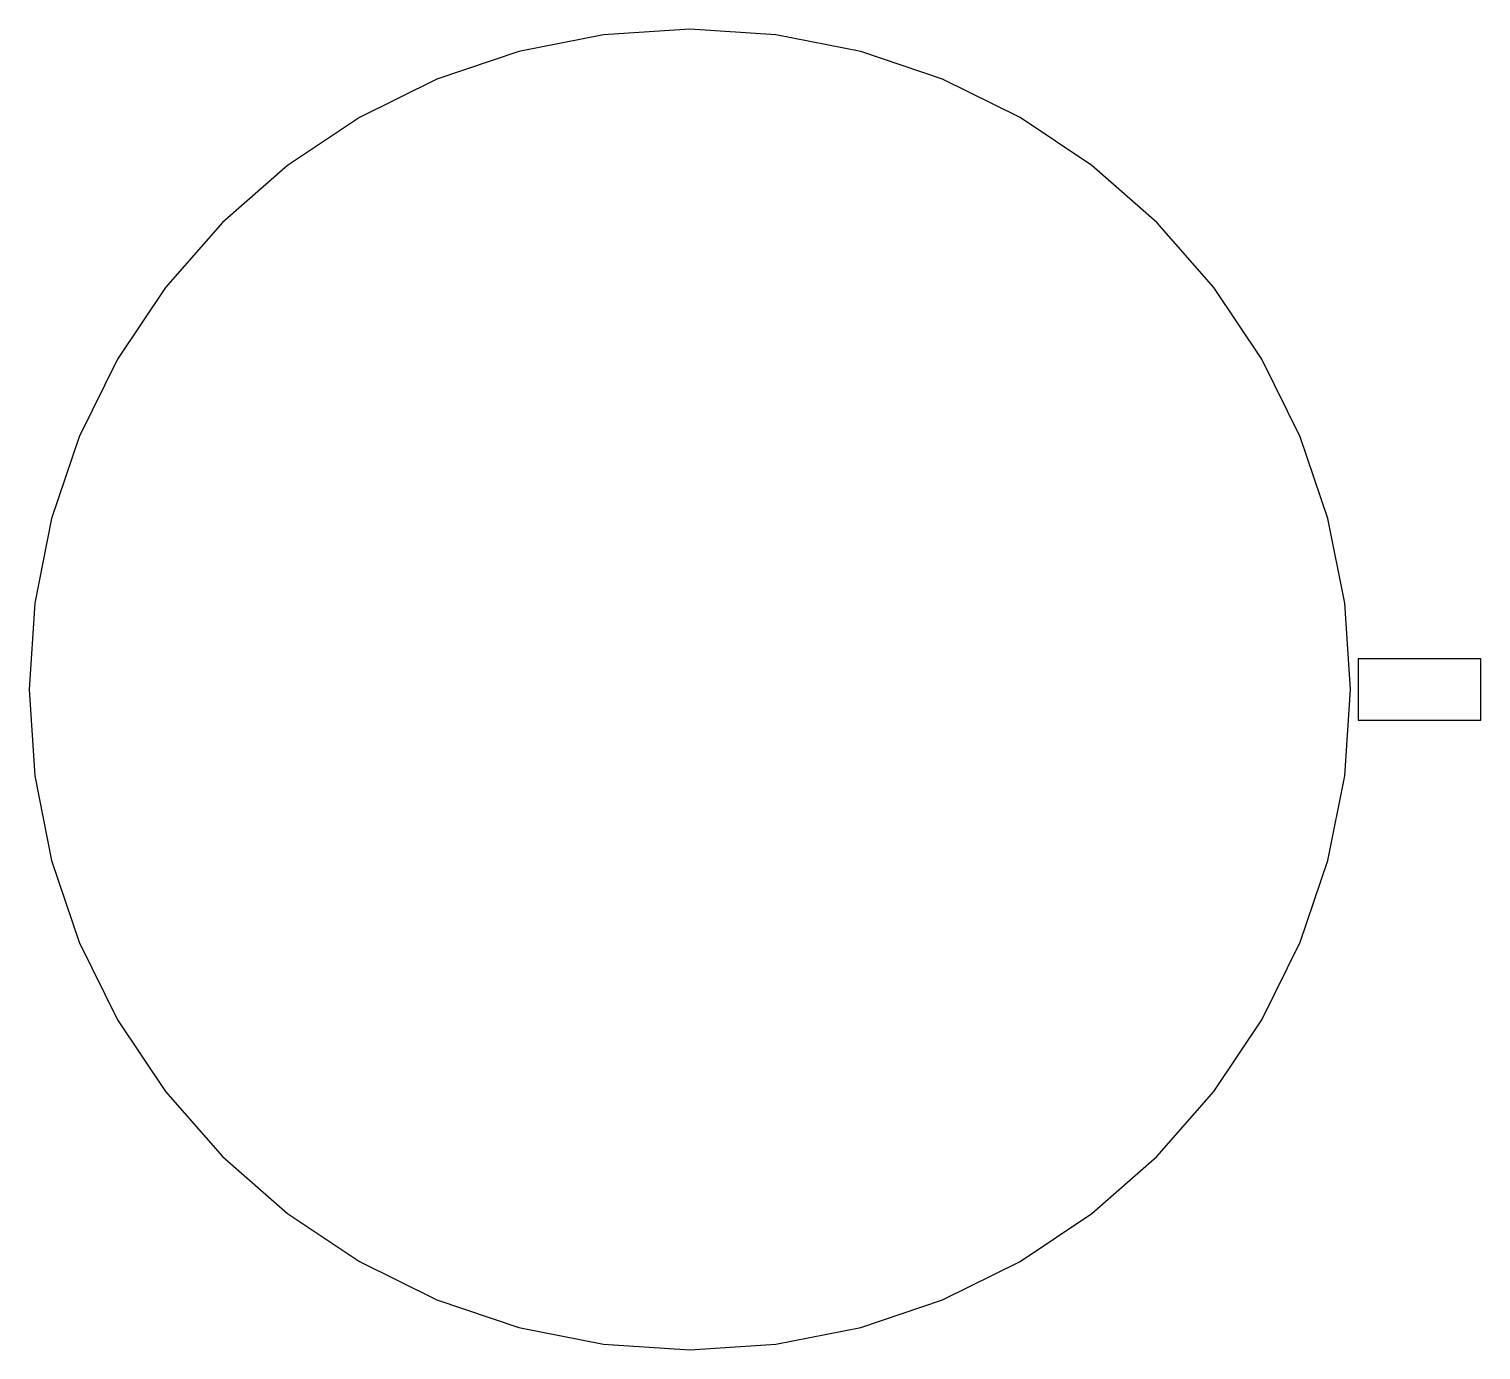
# Model space of a CAD drawing. Header units: metres. Extents: x -43 to 51.5, y -43 to 43.
import ezdxf

# ---------------------------------------------------------------- set-up
doc = ezdxf.new("R2010")
doc.units = ezdxf.units.M

msp = doc.modelspace()

# ---------------------------------------------------------------- linework, layer by layer
for p, q in [((-5.61263, 42.6321), (-11.1292, 41.5348)), ((0, 43), (-5.61263, 42.6321)), ((5.61263, 42.6321), (0, 43)), ((11.1292, 41.5348), (5.61263, 42.6321)), ((-11.1292, 41.5348), (-16.4554, 39.7268)), ((16.4554, 39.7268), (11.1292, 41.5348)), ((-16.4554, 39.7268), (-21.5, 37.2391)), ((21.5, 37.2391), (16.4554, 39.7268)), ((-21.5, 37.2391), (-26.1767, 34.1142)), ((26.1767, 34.1142), (21.5, 37.2391)), ((-26.1767, 34.1142), (-30.4056, 30.4056)), ((30.4056, 30.4056), (26.1767, 34.1142)), ((-30.4056, 30.4056), (-34.1142, 26.1767)), ((34.1142, 26.1767), (30.4056, 30.4056)), ((-34.1142, 26.1767), (-37.2391, 21.5)), ((37.2391, 21.5), (34.1142, 26.1767)), ((-37.2391, 21.5), (-39.7268, 16.4554)), ((39.7268, 16.4554), (37.2391, 21.5)), ((-39.7268, 16.4554), (-41.5348, 11.1292)), ((41.5348, 11.1292), (39.7268, 16.4554)), ((-41.5348, 11.1292), (-42.6321, 5.61263)), ((42.6321, 5.61263), (41.5348, 11.1292)), ((-42.6321, 5.61263), (-43, 0)), ((43, 0), (42.6321, 5.61263)), ((51.5, 2), (43.5, 2)), ((43.5, 2), (43.5, -2)), ((51.5, -2), (51.5, 2)), ((-43, 0), (-42.6321, -5.61263)), ((42.6321, -5.61263), (43, 0)), ((43.5, -2), (51.5, -2)), ((-42.6321, -5.61263), (-41.5348, -11.1292)), ((41.5348, -11.1292), (42.6321, -5.61263)), ((-41.5348, -11.1292), (-39.7268, -16.4554)), ((39.7268, -16.4554), (41.5348, -11.1292)), ((-39.7268, -16.4554), (-37.2391, -21.5)), ((37.2391, -21.5), (39.7268, -16.4554)), ((-37.2391, -21.5), (-34.1142, -26.1767)), ((34.1142, -26.1767), (37.2391, -21.5)), ((-34.1142, -26.1767), (-30.4056, -30.4056)), ((30.4056, -30.4056), (34.1142, -26.1767)), ((-30.4056, -30.4056), (-26.1767, -34.1142)), ((26.1767, -34.1142), (30.4056, -30.4056)), ((-26.1767, -34.1142), (-21.5, -37.2391)), ((21.5, -37.2391), (26.1767, -34.1142)), ((-21.5, -37.2391), (-16.4554, -39.7268)), ((16.4554, -39.7268), (21.5, -37.2391)), ((-16.4554, -39.7268), (-11.1292, -41.5348)), ((11.1292, -41.5348), (16.4554, -39.7268)), ((-11.1292, -41.5348), (-5.61263, -42.6321)), ((5.61263, -42.6321), (11.1292, -41.5348)), ((-5.61263, -42.6321), (0, -43)), ((0, -43), (5.61263, -42.6321))]:
    msp.add_line(p, q)

doc.saveas('drawing.dxf')
